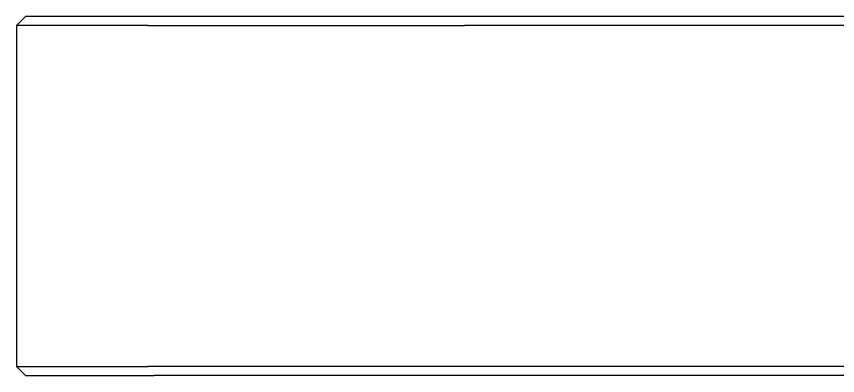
# Model space of a CAD drawing. Header units: millimetres. Extents: x -573 to 3430, y 0 to 3769.
# Drawn here: x 148.34 to 166.66, y 425.97 to 433.97 of the extents above; entities that cross this region are included whole.
import ezdxf

# ---------------------------------------------------------------- set-up
doc = ezdxf.new("R2010")
doc.units = ezdxf.units.MM
doc.layers.add('01 Basic thick', color=7, linetype='Continuous', lineweight=35)

msp = doc.modelspace()

# ---------------------------------------------------------------- linework, layer by layer
at = {"layer": '01 Basic thick', "lineweight": -3}
for p, q in [((148.539, 433.972, -368.054), (148.339, 433.772, -368.054)), ((151.409, 433.972, -368.054), (148.539, 433.972, -368.054)), ((158.339, 433.972, -368.054), (151.409, 433.972, -368.054)), ((538.339, 433.972, -368.054), (158.339, 433.972, -368.054)), ((151.268, 433.772, -368.054), (148.339, 433.772, -368.054)), ((148.339, 433.772, -368.054), (148.339, 426.172, -368.054)), ((151.268, 433.772, -368.054), (158.339, 433.772, -368.054)), ((538.339, 433.772, -368.054), (158.339, 433.772, -368.054)), ((148.339, 426.172, -368.054), (151.268, 426.172, -368.054)), ((148.339, 426.172, -368.054), (148.539, 425.972, -368.054)), ((158.339, 426.172, -368.054), (151.268, 426.172, -368.054)), ((538.339, 426.172, -368.054), (158.339, 426.172, -368.054)), ((148.539, 425.972, -368.054), (151.409, 425.972, -368.054)), ((158.339, 425.972, -368.054), (151.409, 425.972, -368.054)), ((538.339, 425.972, -368.054), (158.339, 425.972, -368.054))]:
    msp.add_line(p, q, dxfattribs=at)

doc.saveas('drawing.dxf')
